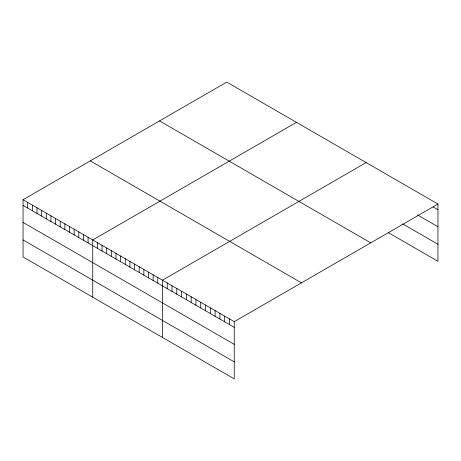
<?xml version="1.0" encoding="UTF-8"?>
<svg xmlns="http://www.w3.org/2000/svg" width="461" height="461" viewBox="0 0 461 461"><rect width="100%" height="100%" fill="white"/><g stroke="black" fill="none" stroke-linecap="round" stroke-linejoin="round"><path stroke-width="0.69" d="M23.05 199.717L234.246 321.651L234.246 378.89L23.05 256.956L23.05 199.717L226.754 82.11L437.95 204.044L437.95 261.283L388.283 232.609M296.452 122.349L92.742 239.956L92.742 297.195M366.143 162.583L162.439 280.196L162.439 337.435M234.246 321.651L437.95 204.044M433.161 206.954L437.95 209.72M417.603 214.987L437.95 226.731M402.643 223.885L437.95 244.267M159.535 120.92L370.725 242.855M90.275 160.906L301.465 282.841M23.05 205.393L234.246 327.327M23.05 222.409L234.246 344.344M23.05 239.939L234.246 361.873M229.457 318.885L229.457 324.561M224.668 316.125L224.668 321.801M219.885 313.359L219.885 319.035M215.097 310.593L215.097 316.269M210.308 307.833L210.308 313.509M205.52 305.067L205.52 310.743M200.737 302.307L200.737 307.983M195.948 299.541L195.948 305.217M191.159 296.775L191.159 302.451M186.371 294.014L186.371 299.69M181.588 291.248L181.588 296.924M176.799 288.488L176.799 294.158M172.011 285.722L172.011 291.398M167.228 282.956L167.228 288.632M157.795 277.51L157.795 283.187M153.144 274.831L153.144 280.507M148.5 272.146L148.5 277.822M143.855 269.466L143.855 275.142M139.205 266.781L139.205 272.457M134.56 264.101L134.56 269.777M129.916 261.416L129.916 267.092M125.265 258.736L125.265 264.407M120.621 256.051L120.621 261.727M115.976 253.371L115.976 259.042M111.332 250.686L111.332 256.362M106.681 248.006L106.681 253.677M102.037 245.321L102.037 250.997M97.392 242.642L97.392 248.312M88.097 237.277L88.097 242.947M83.453 234.591L83.453 240.267M78.808 231.906L78.808 237.582M74.158 229.226L74.158 234.903M69.513 226.541L69.513 232.217M64.868 223.862L64.868 229.538M60.218 221.176L60.218 226.852M55.574 218.497L55.574 224.173M50.929 215.811L50.929 221.487M46.279 213.132L46.279 218.808M41.634 210.447L41.634 216.123M36.989 207.767L36.989 213.443M32.345 205.082L32.345 210.758M27.695 202.402L27.695 208.078"/></g></svg>
